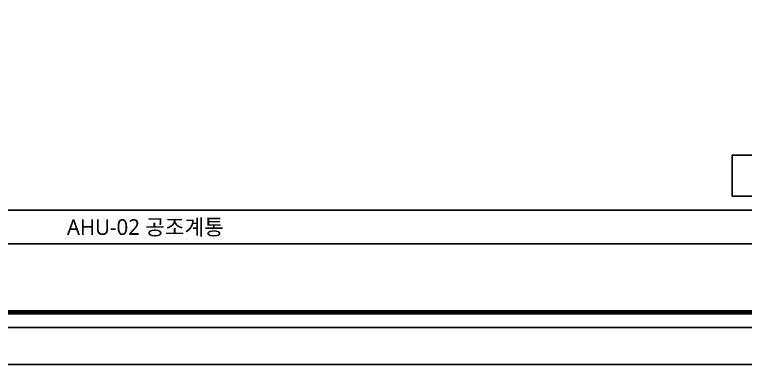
# Model space of a CAD drawing. Header units: millimetres. Extents: x -86 to 11742, y 5229 to 11464.
# Drawn here: x 8703.9 to 9014.3, y 5229.3 to 5377.7 of the extents above; entities that cross this region are included whole.
import ezdxf
from ezdxf.enums import TextEntityAlignment as Align

# ---------------------------------------------------------------- set-up
doc = ezdxf.new("R2010")
doc.units = ezdxf.units.MM
doc.header["$LTSCALE"] = 5
for name, color, linetype in [('AUTO', 7, 'CONTINUOUS'), ('FORM', 7, 'CONTINUOUS'), ('SOLID253', 253, 'CONTINUOUS')]:
    doc.layers.add(name, color=color, linetype=linetype)
doc.styles.add('QQ', font='MALGUN.TTF.TTF')

# ---------------------------------------------------------------- blocks, each defined once
blk = doc.blocks.new('form')
at = {"layer": 'AUTO'}
blk.add_line((816.92, -15.6), (-24.08, -15.6), dxfattribs=at)
at = {"layer": 'FORM', "color": 3}
blk.add_lwpolyline([(0, 562.79), (792.83, 562.79), (792.83, 0), (0, 0)], close=True, dxfattribs=at)
at = {"layer": 'FORM', "color": 2, "const_width": 1.94}
blk.add_lwpolyline([(12.48, 6.47), (12.48, 555.28), (781.78, 555.28), (781.78, 6.47)], close=True, dxfattribs=at)

msp = doc.modelspace()

# ---------------------------------------------------------------- linework, layer by layer
at = {"layer": 'AUTO', "color": 2}
for p, q in [((8445.98, 5294.71), (9072.98, 5294.71)), ((8445.98, 5280.46), (9072.98, 5280.46))]:
    msp.add_line(p, q, dxfattribs=at)
at = {"layer": 'SOLID253', "color": 2}
msp.add_lwpolyline([(9008.74, 5318.09), (9064.51, 5318.09), (9064.51, 5300.64), (9008.74, 5300.64)], close=True, dxfattribs=at)

# ---------------------------------------------------------------- block references
at = {"layer": 'AUTO', "xscale": 0.999994771384126, "yscale": 0.999994771384126, "zscale": 0.999994771384126}
msp.add_blockref('form', (8401.99, 5244.93), dxfattribs=at)

# ---------------------------------------------------------------- texts
at = {"layer": 'AUTO', "color": 7, "style": 'QQ'}
msp.add_text('AHU-02 공조계통', height=6.65, dxfattribs=at).set_placement((8759.48, 5287.59), align=Align.MIDDLE_CENTER)

doc.saveas('drawing.dxf')
